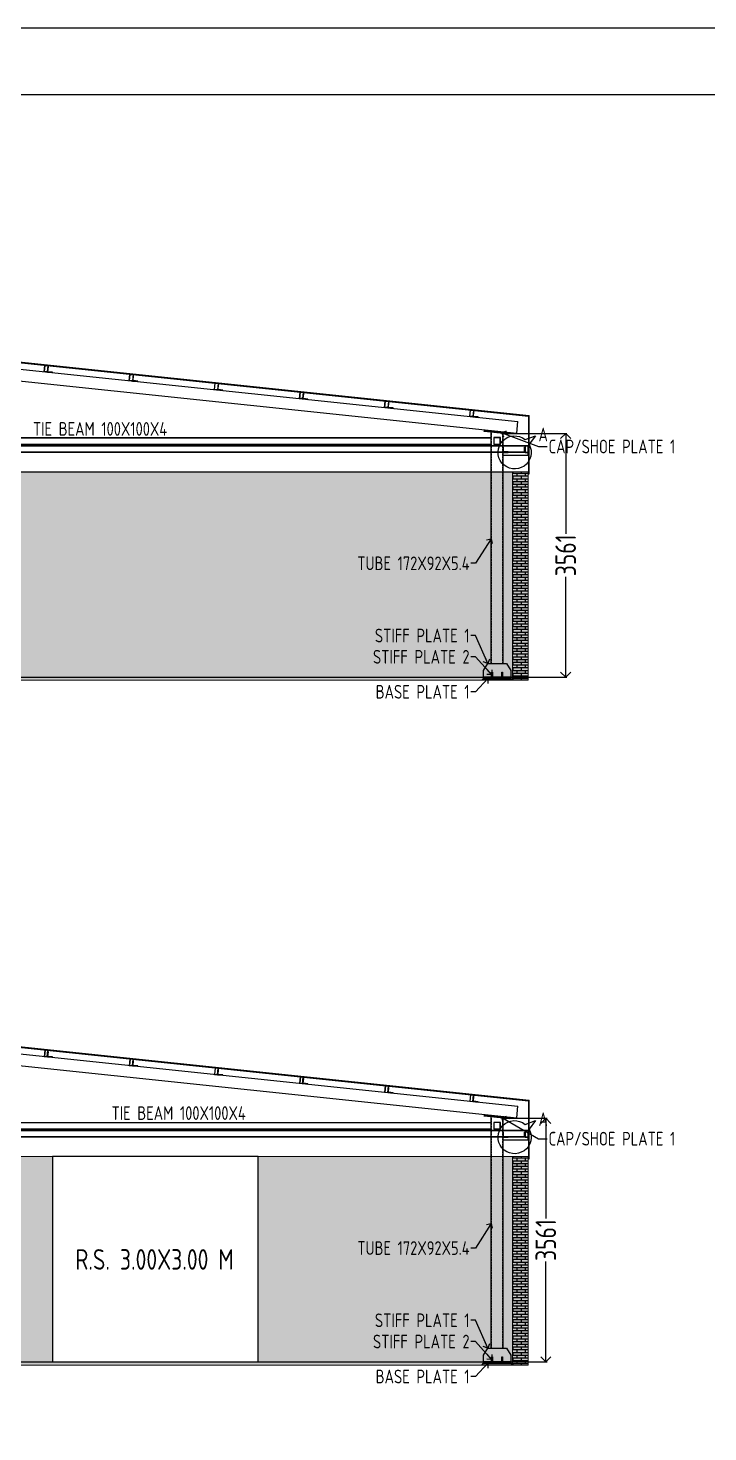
# Model space of a CAD drawing. Header units: millimetres. Extents: x 3470347 to 5996549, y -3470518 to 17149644.
# Drawn here: x 4469188 to 4479119, y 6965347 to 6985853 of the extents above; entities that cross this region are included whole.
import ezdxf

# ---------------------------------------------------------------- set-up
doc = ezdxf.new("R2010")
doc.units = ezdxf.units.MM
doc.header["$MEASUREMENT"] = 0
doc.header["$PDMODE"] = 35
doc.header["$PDSIZE"] = -5
doc.linetypes.add('DASHED2', pattern=[0.375, 0.25, -0.125])
doc.layers.get('0').update_dxf_attribs({"linetype": 'CONTINUOUS', "lineweight": 25})
doc.layers.get('DEFPOINTS').update_dxf_attribs({"linetype": 'CONTINUOUS', "lineweight": 25})
doc.layers.add('BOLT', color=1, linetype='CONTINUOUS')
for name, color, linetype, lineweight in [('channnel', 2, 'CONTINUOUS', 15), ('rRCC 1', 3, 'CONTINUOUS', 25), ('SHEET', 7, 'CONTINUOUS', 15)]:
    doc.layers.add(name, color=color, linetype=linetype, lineweight=lineweight)
doc.styles.add('DIM', font='geniso.shx', dxfattribs={"width": 0.85})
doc.dimstyles.new('ST-100', dxfattribs={"dimscale": 100, "dimtxt": 7, "dimasz": 5, "dimexe": 0.18, "dimexo": 0.0625, "dimgap": 0.2, "dimtad": 0, "dimdec": 0, "dimzin": 0, "dimdsep": 46, "dimtxsty": 'DIM', "dimblk": 'OPEN90', "dimcen": 0.09, "dimclrd": 256, "dimclrt": 7, "dimadec": 0, "dimazin": 0, "dimtfac": 1, "dimtdec": 0, "dimtofl": 0, "dimtmove": 0, "dimatfit": 3, "dimldrblk": 'OPEN90', "dimfxl": 1, "dimtolj": 1, "dimtzin": 0, "dimlwd": -1, "dimarcsym": 0})

# ---------------------------------------------------------------- blocks, each defined once
blk = doc.blocks.new('*U369')
at = {"color": 6}
for points in [[(144, 96), (144, 0), (96, 0), (96, 96)], [(141, 93), (141, 3), (99, 3), (99, 93)]]:
    blk.add_lwpolyline(points, close=True, dxfattribs=at)
at = {"color": 3}
blk.add_lwpolyline([(144, 75), (144, 0), (219, 0), (219, 6), (150, 6), (150, 75)], close=True, dxfattribs=at)
blk = doc.blocks.new('*U370')
at = {"color": 0, "linetype": 'ByBlock', "lineweight": -2, "transparency": 16777216, "rotation": 354.0000000000117}
for p in [(4384353, 6944620), (4385596, 6944489), (4386839, 6944358), (4388082, 6944228), (4389326, 6944097), (4390569, 6943966)]:
    blk.add_blockref('*U369', p, dxfattribs=at)
blk = doc.blocks.new('_Open90')
at = {"color": 0, "linetype": 'ByBlock', "lineweight": -2}
for p, q in [((0, 0), (-1, 0)), ((-0.5, 0.5), (0, 0)), ((0, 0), (-0.5, -0.5))]:
    blk.add_line(p, q, dxfattribs=at)
blk = doc.blocks.new('SIDE PURLIN')
at = {"color": 6}
for points in [[(-194372, -3997472), (-194372, -3997568), (-194420, -3997568), (-194420, -3997472)], [(-194376, -3997476), (-194376, -3997565), (-194417, -3997565), (-194417, -3997476)]]:
    blk.add_lwpolyline(points, close=True, dxfattribs=at)
at = {"color": 3}
for points in [[(-194372, -3997493), (-194372, -3997568), (-194297, -3997568), (-194297, -3997562), (-194366, -3997562), (-194366, -3997493)], [(-194050, -3997493), (-194050, -3997568), (-194125, -3997568), (-194125, -3997562), (-194056, -3997562), (-194056, -3997493)]]:
    blk.add_lwpolyline(points, close=True, dxfattribs=at)
at = {"color": 2}
blk.add_lwpolyline([(-194050, -3997568), (-194050, -3997608), (-194420, -3997608), (-194420, -3997568)], close=True, dxfattribs=at)
blk = doc.blocks.new('*U384')
at = {"color": 6}
for points in [[(96, 96), (96, 0), (144, 0), (144, 96)], [(99, 93), (99, 3), (141, 3), (141, 93)]]:
    blk.add_lwpolyline(points, close=True, dxfattribs=at)
at = {"color": 3}
blk.add_lwpolyline([(144, 75), (144, 0), (219, 0), (219, 6), (150, 6), (150, 75)], close=True, dxfattribs=at)
blk = doc.blocks.new('*U383')
at = {"color": 0, "linetype": 'ByBlock', "lineweight": -2, "transparency": 16777216, "rotation": 354.0000000000117}
for p in [(4384353, 6944620), (4385596, 6944489), (4386839, 6944358), (4388082, 6944228), (4389326, 6944097), (4390569, 6943966)]:
    blk.add_blockref('*U384', p, dxfattribs=at)
blk = doc.blocks.new('*D396')
at = {"layer": 'BOLT', "color": 0, "lineweight": -2}
for p, q in [((4476132, 6969929), (4476769, 6969929)), ((4476246, 6966369), (4476769, 6966369))]:
    blk.add_line(p, q, dxfattribs=at)
at = {"layer": 'BOLT'}
for p, q in [((4476751, 6969779), (4476751, 6968462)), ((4476751, 6966519), (4476751, 6967836))]:
    blk.add_line(p, q, dxfattribs=at)
at = {"layer": 'DEFPOINTS', "color": 0}
for p in [(4476126, 6969929), (4476240, 6966369), (4476751, 6966369)]:
    blk.add_point(p, dxfattribs=at)
at = {"layer": 'BOLT', "xscale": 150, "yscale": 150, "zscale": 150}
for p, rotation in [((4476751, 6969929), 90), ((4476751, 6966369), 270)]:
    blk.add_blockref('_Open90', p, dxfattribs=dict(at, rotation=rotation))
at = {"layer": 'BOLT', "color": 7, "insert": (4476751, 6968149), "char_height": 300, "attachment_point": 5, "rotation": 90, "style": 'DIM'}
blk.add_mtext('\\A1;3561', dxfattribs=at)
blk = doc.blocks.new('*D453')
at = {"layer": 'BOLT', "color": 0, "lineweight": -2}
for p, q in [((4476132, 6979932), (4477059, 6979932)), ((4475846, 6976371), (4477059, 6976371))]:
    blk.add_line(p, q, dxfattribs=at)
at = {"layer": 'BOLT'}
for p, q in [((4477041, 6979782), (4477041, 6978465)), ((4477041, 6976521), (4477041, 6977838))]:
    blk.add_line(p, q, dxfattribs=at)
at = {"layer": 'DEFPOINTS', "color": 0}
for p in [(4476126, 6979932), (4475840, 6976371), (4477041, 6976371)]:
    blk.add_point(p, dxfattribs=at)
at = {"layer": 'BOLT', "xscale": 150, "yscale": 150, "zscale": 150}
for p, rotation in [((4477041, 6979932), 90), ((4477041, 6976371), 270)]:
    blk.add_blockref('_Open90', p, dxfattribs=dict(at, rotation=rotation))
at = {"layer": 'BOLT', "color": 7, "insert": (4477041, 6978151), "char_height": 300, "attachment_point": 5, "rotation": 90, "style": 'DIM'}
blk.add_mtext('\\A1;3561', dxfattribs=at)

msp = doc.modelspace()

# ---------------------------------------------------------------- hatches: boundary and pattern name
at = {"transparency": 33554483}
h = msp.add_hatch(color=2, dxfattribs=at)
h.dxf.hatch_style = 1
h.paths.add_polyline_path([(4475989.74, 6979870.89), (4475989.74, 6979770.89), (4476089.74, 6979770.89), (4476089.74, 6979870.89)])
h.paths.add_polyline_path([(4475993.74, 6979866.89), (4475993.74, 6979774.89), (4476085.74, 6979774.89), (4476085.74, 6979866.89)], flags=16)
at = {"ltscale": 15, "true_color": 0xcd6928, "transparency": 33554483}
h = msp.add_hatch(dxfattribs=at)
h.set_pattern_fill('AR-BRSTD', color=32, scale=15)
h.set_pattern_definition([(0, (641923.694, 7467771.96), (0, 40.005), []), (90, (641923.694, 7467771.96), (-60, 40.005), [40.005, -40.005])])
h.paths.add_polyline_path([(4476494.74, 6979370.89), (4443034.74, 6979370.89), (4443034.74, 6976325.89), (4476494.74, 6976325.89)])
at = {"ltscale": 15, "true_color": 0xcd6928}
h = msp.add_hatch(dxfattribs=at)
h.set_pattern_fill('AR-BRSTD', color=32, scale=15, angle=180)
h.set_pattern_definition([(0, (643893.694, 7467771.96), (0, 40.005), []), (90, (643893.694, 7467771.96), (-60, 40.005), [40.005, -40.005])])
h.paths.add_polyline_path([(4476264.74, 6979370.89), (4476494.74, 6979370.89), (4476494.74, 6976325.89), (4476264.74, 6976325.89)])
at = {"transparency": 33554483}
h = msp.add_hatch(color=2, dxfattribs=at)
h.dxf.hatch_style = 1
h.paths.add_polyline_path([(4475989.74, 6969868.62), (4475989.74, 6969768.62), (4476089.74, 6969768.62), (4476089.74, 6969868.62)])
h.paths.add_polyline_path([(4475993.74, 6969864.62), (4475993.74, 6969772.62), (4476085.74, 6969772.62), (4476085.74, 6969864.62)], flags=16)
at = {"ltscale": 15, "true_color": 0xcd6928, "transparency": 33554483}
h = msp.add_hatch(dxfattribs=at)
h.set_pattern_fill('AR-BRSTD', color=32, scale=15)
h.set_pattern_definition([(0, (641923.694, 7457769.688), (0, 40.005), []), (90, (641923.694, 7457769.69), (-60, 40.005), [40.005, -40.005])])
h.paths.add_polyline_path([(4466139.74, 6966348.62), (4466164.74, 6966323.62), (4476494.74, 6966323.62), (4476494.74, 6969368.62), (4472546.74, 6969368.62), (4472546.74, 6966368.62), (4466139.74, 6966368.62)])
h.paths.add_polyline_path([(4469546.74, 6966368.62), (4466139.74, 6966368.62), (4466139.74, 6966348.62), (4466164.74, 6966323.62), (4466025.74, 6966323.62), (4466025.74, 6969368.62), (4469546.74, 6969368.62)])
h.paths.add_polyline_path([(4475814.74, 6966323.62), (4476264.74, 6966323.62)])
at = {"ltscale": 15, "true_color": 0xcd6928}
h = msp.add_hatch(dxfattribs=at)
h.set_pattern_fill('AR-BRSTD', color=32, scale=15, angle=180)
h.set_pattern_definition([(0, (643893.694, 7457769.688), (0, 40.005), []), (90, (643893.694, 7457769.69), (-60, 40.005), [40.005, -40.005])])
h.paths.add_polyline_path([(4476264.74, 6969368.62), (4476494.74, 6969368.62), (4476494.74, 6966323.62), (4476264.74, 6966323.62)])

# ---------------------------------------------------------------- linework, layer by layer
at = {"color": 1}
for p, q in [((4475953.74, 6976570.89), (4475953.74, 6979949.75)), ((4476125.74, 6976570.89), (4476125.74, 6979931.67)), ((4475953.74, 6966568.62), (4475953.74, 6969947.48)), ((4476125.74, 6966568.62), (4476125.74, 6969929.4))]:
    msp.add_line(p, q, dxfattribs=at)
at = {"color": 1, "linetype": 'DASHED2', "ltscale": 100}
for p, q in [((4475958.54, 6976570.89), (4475958.54, 6979949.25)), ((4476120.94, 6976570.89), (4476120.94, 6979932.18)), ((4475958.54, 6966568.62), (4475958.54, 6969946.97)), ((4476120.94, 6966568.62), (4476120.94, 6969929.91))]:
    msp.add_line(p, q, dxfattribs=at)
at = {"color": 5}
for p, q in [((4469546.74, 6969368.62), (4469546.74, 6966368.62)), ((4472546.74, 6969368.62), (4469546.74, 6969368.62)), ((4472546.74, 6966368.62), (4472546.74, 6969368.62))]:
    msp.add_line(p, q, dxfattribs=at)
at = {"color": 192, "lineweight": 25, "elevation": 0}
msp.add_lwpolyline([(4440664.86, 6949520.39), (4492049.54, 6949520.39), (4492049.54, 6985853.03), (4440664.86, 6985853.03)], close=True, dxfattribs=at)
at = {"color": 140}
for points in [[(4443023.74, 6983714.39), (4476505.74, 6980195.29)], [(4443033.74, 6983703.29), (4476495.74, 6980186.29)], [(4476495.74, 6980186.29), (4476495.74, 6979340.38), (4476505.74, 6979340.38), (4476505.74, 6980195.29)], [(4443023.74, 6973712.09), (4476505.74, 6970192.99)], [(4443033.74, 6973700.98), (4476495.74, 6970183.98)], [(4476495.74, 6970183.98), (4476495.74, 6969338.11), (4476505.74, 6969338.11), (4476505.74, 6970192.99)]]:
    msp.add_lwpolyline(points, dxfattribs=at)
at = {"color": 1}
for points in [[(4443221.72, 6983586.97), (4476343.72, 6980105.71)], [(4443203.74, 6983415.91), (4476325.74, 6979934.65)], [(4476325.74, 6979934.65), (4476343.72, 6980105.71)], [(4443221.72, 6973584.7), (4476343.72, 6970103.44)], [(4443203.74, 6973413.64), (4476325.74, 6969932.38)], [(4476325.74, 6969932.38), (4476343.72, 6970103.44)]]:
    msp.add_lwpolyline(points, dxfattribs=at)
at = {"color": 5}
for points in [[(4476224.72, 6979945.4), (4476223.46, 6979933.47), (4475853.5, 6979972.35), (4475854.76, 6979984.29)], [(4476223.46, 6979933.47), (4476222.21, 6979921.53), (4475852.25, 6979960.42), (4475853.5, 6979972.35)], [(4476239.74, 6976350.89), (4475839.74, 6976350.89), (4475839.74, 6976370.89), (4476239.74, 6976370.89)], [(4476223.46, 6969931.2), (4476222.21, 6969919.26), (4475852.25, 6969958.15), (4475853.5, 6969970.08)], [(4476224.72, 6969943.13), (4476223.46, 6969931.2), (4475853.5, 6969970.08), (4475854.76, 6969982.01)], [(4476239.74, 6966348.62), (4475839.74, 6966348.62), (4475839.74, 6966368.62), (4476239.74, 6966368.62)]]:
    msp.add_lwpolyline(points, close=True, dxfattribs=at)
at = {"color": 3}
for points in [[(4466025.74, 6979870.89), (4475953.74, 6979870.89)], [(4466025.74, 6979866.89), (4475953.74, 6979866.89)], [(4466025.74, 6979774.89), (4475953.74, 6979774.89)], [(4466025.74, 6979770.89), (4475953.74, 6979770.89)], [(4466025.74, 6969868.62), (4475953.74, 6969868.62)], [(4466025.74, 6969864.62), (4475953.74, 6969864.62)], [(4466025.74, 6969772.62), (4475953.74, 6969772.62)], [(4466025.74, 6969768.62), (4475953.74, 6969768.62)]]:
    msp.add_lwpolyline(points, dxfattribs=at)
at = {"color": 5}
for points in [[(4475926.15, 6979952.65), (4475928.64, 6979976.39)], [(4476148.31, 6979929.3), (4476150.81, 6979953.04)], [(4476447.74, 6979750.31), (4443033.74, 6979750.31)], [(4476447.74, 6979747.11), (4443033.74, 6979747.11)], [(4476447.74, 6979657.51), (4443033.74, 6979657.51)], [(4476447.74, 6979654.31), (4443033.74, 6979654.31)], [(4475926.15, 6969950.38), (4475928.64, 6969974.12)], [(4476148.31, 6969927.03), (4476150.81, 6969950.77)], [(4476447.74, 6969748.04), (4465853.74, 6969748.04)], [(4476447.74, 6969744.84), (4465853.74, 6969744.84)], [(4476447.74, 6969655.24), (4465853.74, 6969655.24)], [(4476447.74, 6969652.04), (4465853.74, 6969652.04)]]:
    msp.add_lwpolyline(points, dxfattribs=at)
at = {"color": 3}
for points in [[(4475989.74, 6979870.89), (4475989.74, 6979770.89), (4476089.74, 6979770.89), (4476089.74, 6979870.89)], [(4475993.74, 6979866.89), (4475993.74, 6979774.89), (4476085.74, 6979774.89), (4476085.74, 6979866.89)], [(4475989.74, 6969868.62), (4475989.74, 6969768.62), (4476089.74, 6969768.62), (4476089.74, 6969868.62)], [(4475993.74, 6969864.62), (4475993.74, 6969772.62), (4476085.74, 6969772.62), (4476085.74, 6969864.62)]]:
    msp.add_lwpolyline(points, close=True, dxfattribs=at)
at = {"color": 8, "transparency": 33554585}
for points in [[(4443264.74, 6979370.89), (4476264.74, 6979370.89)], [(4443264.74, 6976370.89), (4476264.74, 6976370.89)], [(4443264.74, 6966368.62), (4476264.74, 6966368.62)]]:
    msp.add_lwpolyline(points, dxfattribs=at)
at = {"color": 4}
for points in [[(4476175.74, 6976570.89), (4476239.74, 6976470.89), (4476239.74, 6976370.89), (4475839.74, 6976370.89), (4475839.74, 6976470.89), (4475903.74, 6976570.89)], [(4475959.74, 6976370.89), (4475959.74, 6976445.89), (4475969.74, 6976445.89), (4475969.74, 6976370.89)], [(4476109.74, 6976370.89), (4476109.74, 6976445.89), (4476119.74, 6976445.89), (4476119.74, 6976370.89)], [(4476175.74, 6966568.62), (4476239.74, 6966468.62), (4476239.74, 6966368.62), (4475839.74, 6966368.62), (4475839.74, 6966468.62), (4475903.74, 6966568.62)], [(4475959.74, 6966368.62), (4475959.74, 6966443.62), (4475969.74, 6966443.62), (4475969.74, 6966368.62)], [(4476109.74, 6966368.62), (4476109.74, 6966443.62), (4476119.74, 6966443.62), (4476119.74, 6966368.62)]]:
    msp.add_lwpolyline(points, close=True, dxfattribs=at)
at = {"color": 6}
for points in [[(4475814.74, 6976325.89), (4475839.74, 6976350.89), (4476239.74, 6976350.89), (4476264.74, 6976325.89), (4475814.74, 6976325.89)], [(4475814.74, 6966323.62), (4475839.74, 6966348.62), (4476239.74, 6966348.62), (4476264.74, 6966323.62), (4475814.74, 6966323.62)]]:
    msp.add_lwpolyline(points, dxfattribs=at)
at = {"layer": 'channnel', "color": 1, "linetype": 'ByBlock', "transparency": 33554483}
for points in [[(4476494.74, 6979370.89), (4476494.74, 6976325.89), (4443034.74, 6976325.89), (4443034.74, 6979370.89)], [(4476494.74, 6969368.62), (4476494.74, 6966323.62), (4466025.74, 6966323.62), (4466025.74, 6969368.62)]]:
    msp.add_lwpolyline(points, close=True, dxfattribs=at)
at = {"layer": 'channnel', "color": 1, "linetype": 'ByBlock'}
for points in [[(4476264.74, 6979370.89), (4476264.74, 6976325.89), (4476494.74, 6976325.89), (4476494.74, 6979370.89)], [(4476264.74, 6969368.62), (4476264.74, 6966323.62), (4476494.74, 6966323.62), (4476494.74, 6969368.62)]]:
    msp.add_lwpolyline(points, close=True, dxfattribs=at)
at = {"layer": 'rRCC 1'}
for points in [[(4476448.15, 6979841.52), (4476601.35, 6979896.32), (4476505.74, 6979773.03, -10.71739973)], [(4476448.15, 6969839.25), (4476601.35, 6969894.05), (4476505.74, 6969770.76, -10.71739973)]]:
    msp.add_lwpolyline(points, format="xyb", close=True, dxfattribs=at)
at = {"layer": 'SHEET', "color": 220, "lineweight": 25, "elevation": 0}
msp.add_lwpolyline([(4441643.61, 6950497.31), (4491070.79, 6950497.31), (4491070.79, 6984876.11), (4441643.61, 6984876.11)], close=True, dxfattribs=at)

# ---------------------------------------------------------------- block references
for name, p in [('*U370', (84974.96, 36223.56)), ('*U383', (84974.96, 26221.29))]:
    msp.add_blockref(name, p)
at = {"lineweight": 5, "xscale": -1}
for p in [(4282075.36, 10977222.75), (4282075.36, 10967220.48)]:
    msp.add_blockref('SIDE PURLIN', p, dxfattribs=at)

# ---------------------------------------------------------------- texts
at = {"layer": 'rRCC 1', "color": 7, "line_spacing_factor": 0.7, "style": 'DIM'}
for s, insert, char_height, attachment_point in [('\\A1;TIE BEAM 100X100X4', (4469258.68, 6979997.86), 200, 4), ('\\A1;A', (4476643.71, 6979915.27), 200, 4), ('\\A1;CAP/SHOE PLATE 1', (4476791.68, 6979740.6), 200, 4), ('\\A1;TUBE 172X92X5.4', (4475637.29, 6978034.67), 200, 6), ('\\A1;STIFF PLATE 1', (4475637.29, 6976979.24), 200, 6), ('\\A1;STIFF PLATE 2', (4475637.29, 6976668.93), 200, 6), ('\\A1;BASE PLATE 1', (4475637.29, 6976157.97), 200, 6), ('\\A1;TIE BEAM 100X100X4', (4470406.87, 6970003.75), 200, 4), ('\\A1;A', (4476643.71, 6969913), 200, 4), ('\\A1;CAP/SHOE PLATE 1', (4476791.68, 6969629.52), 200, 4), ('\\A1;TUBE 172X92X5.4', (4475637.29, 6968032.4), 200, 6), ('\\A1;R.S. 3.00X3.00 M', (4469878.95, 6967866.57), 300, 4), ('\\A1;STIFF PLATE 1', (4475637.29, 6966976.97), 200, 6), ('\\A1;STIFF PLATE 2', (4475637.29, 6966666.66), 200, 6), ('\\A1;BASE PLATE 1', (4475637.29, 6966155.7), 200, 6)]:
    msp.add_mtext(s, dxfattribs=dict(at, insert=insert, char_height=char_height, attachment_point=attachment_point))

# ---------------------------------------------------------------- dimensions: what is measured, and where the dimension line sits
at = {"layer": 'BOLT', "color": 1}
for base, p1, p2, picture, middle in [((4477041.32, 6976370.89), (4476125.74, 6979931.67), (4475839.74, 6976370.89), '*D453', (4477041.32, 6978151.28)), ((4476750.95, 6966368.62), (4476125.74, 6969929.4), (4476239.74, 6966368.62), '*D396', (4476750.95, 6968149.01))]:
    dim = msp.add_linear_dim(base=base, p1=p1, p2=p2, angle=90, dimstyle='ST-100', override={"dimtxt": 3, "dimasz": 1.5, "dimblk": 'Open90'}, dxfattribs=at)
    dim.commit()
    dim.dimension.update_dxf_attribs({"geometry": picture, "text_midpoint": middle})

# ---------------------------------------------------------------- leaders
at = {"layer": 'rRCC 1', "annotation_type": 0, "has_hookline": 1}
for points, hookline_direction, text_width in [([(4476110.41, 6979941.83), (4476642.63, 6979740.6), (4476771.68, 6979740.6)], 0, 1887), ([(4475953.74, 6978394.46), (4475723.17, 6978034.67), (4475657.29, 6978034.67)], 1, 1717.61), ([(4475903.74, 6976570.89), (4475723.17, 6976979.24), (4475657.29, 6976979.24)], 1, 1394), ([(4475959.74, 6976408.39), (4475723.17, 6976668.93), (4475657.29, 6976668.93)], 1, 1428.04), ([(4475903.34, 6976350.89), (4475723.17, 6976157.97), (4475657.29, 6976157.97)], 1, 1377), ([(4476110.41, 6969939.56), (4476642.63, 6969629.52), (4476771.68, 6969629.52)], 0, 1887), ([(4475953.74, 6968392.19), (4475723.17, 6968032.4), (4475657.29, 6968032.4)], 1, 1717.61), ([(4475903.74, 6966568.62), (4475723.17, 6966976.97), (4475657.29, 6966976.97)], 1, 1394), ([(4475959.74, 6966406.12), (4475723.17, 6966666.66), (4475657.29, 6966666.66)], 1, 1428.04), ([(4475903.34, 6966348.62), (4475723.17, 6966155.7), (4475657.29, 6966155.7)], 1, 1377)]:
    msp.add_leader(points, dimstyle='ST-100', override={"dimasz": 1}, dxfattribs=dict(at, hookline_direction=hookline_direction, text_width=text_width))

doc.saveas('drawing.dxf')
